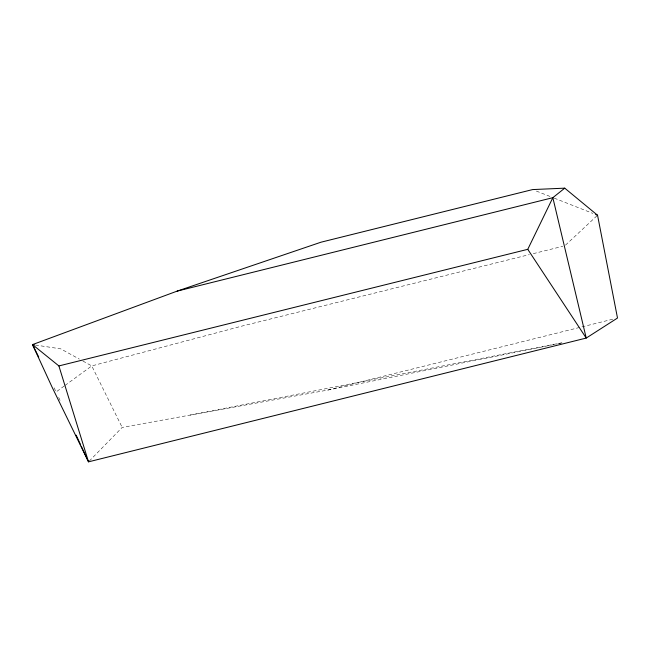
<?xml version="1.0" encoding="UTF-8"?>
<svg xmlns="http://www.w3.org/2000/svg" width="650" height="650" viewBox="0 0 650 650"><rect width="100%" height="100%" fill="white"/><g stroke="black" fill="none" stroke-linecap="round" stroke-linejoin="round"><path stroke-width="0.49" stroke-dasharray="3.25 2.44" d="M89.221 461.126L122.176 427.424L327.941 390.041L557.424 343.866M565.492 245.139L597.553 215.248M64.22 386.019L56.127 391.934L53.454 386.571M65.032 385.426L91.756 365.918L241.321 326.251L529.368 254.613M533.301 253.638L562.794 246.301M327.941 390.041L613.559 319.012M558.415 343.663L561.397 343.07M190.117 415.082L563.339 342.517M35.417 345.044L60.734 348.855L79.349 359.092M536.372 191.067L550.485 196.649M554.255 198.136L592.841 213.387M82.891 361.043L91.756 365.918L122.176 427.424M58.687 397.451L60.393 401.131"/><path stroke-width="0.97" d="M34.45 344.898L32.5 344.606L58.89 365.934L527.767 249.324L552.849 197.681L564.736 188.159L597.553 215.248L617.5 318.037L586.227 338.065L88.522 461.841L51.984 386.929L32.5 344.606L177.174 291.111L320.978 242.206L532.602 189.581L564.736 188.159M177.174 291.111L552.849 197.681L586.227 338.065L527.767 249.324M595.668 214.5L597.553 215.248M32.5 344.606L38.74 357.11M76.164 435.167L80.421 444.364M81.274 446.201L88.522 461.841L58.89 365.934"/></g></svg>
